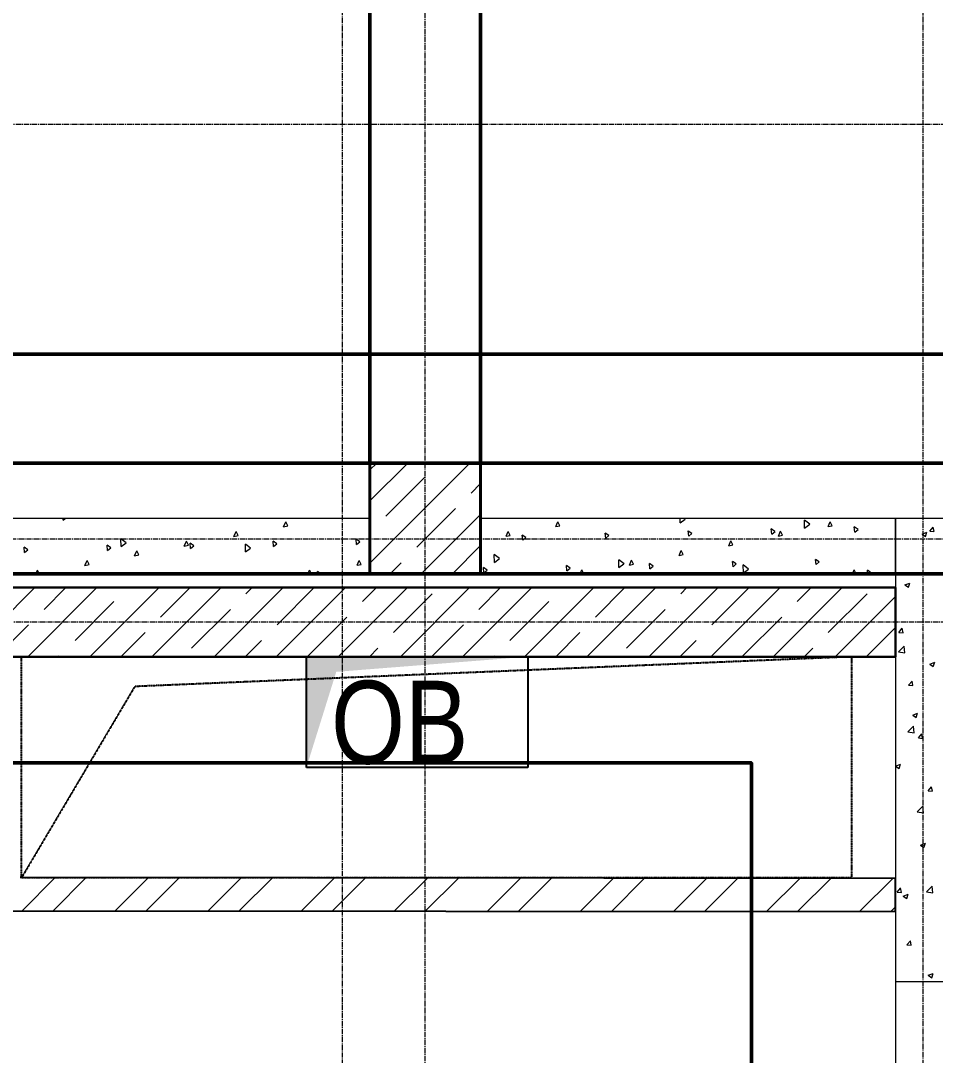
# Model space of a CAD drawing. Header units: millimetres. Extents: x -7155 to 483283, y -227682 to 148426.
# Drawn here: x 16838 to 20143, y 66833 to 70576 of the extents above; entities that cross this region are included whole.
import ezdxf

# ---------------------------------------------------------------- set-up
doc = ezdxf.new("R2010")
doc.units = ezdxf.units.MM
for name, pattern in [('CENTER2', [28.575, 19.05, -3.175, 3.175, -3.175]), ('HIDDEN', [9.525, 6.35, -3.175]), ('HIDDEN2', [4.7625, 3.175, -1.5875])]:
    doc.linetypes.add(name, pattern=pattern)
for name, color, linetype, lineweight in [('A-Wall_Материал_Газоблок_Контур', 250, 'Continuous', 0), ('АР_Колонны', 70, 'Continuous', 30), ('АР_Окна', 4, 'Continuous', 5), ('АР_Стены ЖБ', 7, 'Continuous', 30), ('АР_Стены кирпич', 32, 'Continuous', 25), ('АР_Стены ПЕНОблок', 52, 'Continuous', 20), ('АР_Штриховка', 8, 'Continuous', 0), ('ОВ_Шахты', 1, 'Continuous', 5)]:
    doc.layers.add(name, color=color, linetype=linetype, lineweight=lineweight)
doc.layers.add('АР_Оси_РД_100', color=7, linetype='Continuous', lineweight=0, true_color=0x525252)
doc.layers.add('РД_Оси_100', color=7, linetype='Continuous', lineweight=0, true_color=0x525252)
doc.layers.add('КР_Балки-0.5', color=60, linetype='Continuous', lineweight=50, plot=False)
doc.styles.add('style1', font='ARIALN.TTF')

# ---------------------------------------------------------------- blocks, each defined once
blk = doc.blocks.new('СОШ_2200_АР_ОСИ_М100_28.05.24')
at = {"layer": 'АР_Оси_РД_100', "linetype": 'CENTER2'}
blk.add_line((20100, -6155), (20100, 139938.679), dxfattribs=at)
for points in [[(17850, 139938.679), (18000, 139538.679), (18000, -6194.092)], [(18300, -6196.31), (18300, 139538.679), (18450, 139938.679)], [(119910, 70200), (-5954.958, 70200)], [(95715.503, 68700), (-5454.958, 68700), (-5954.958, 68850)], [(78274.959, 68400), (-5454.958, 68400), (-5954.958, 68250)]]:
    blk.add_lwpolyline(points, dxfattribs=at)

msp = doc.modelspace()

# ---------------------------------------------------------------- linework, layer by layer
at = {"color": 18, "linetype": 'HIDDEN', "ltscale": 0.07, "true_color": 0x000000}
for p, q in [((16840, 68275), (19840, 68275)), ((16840, 67475), (16840, 68275)), ((19840, 68275), (17249.7, 68167.3)), ((19840, 68275), (19840, 67475)), ((17249.7, 68167.3), (16840, 67475)), ((19840, 67475), (16840, 67475))]:
    msp.add_line(p, q, dxfattribs=at)
at = {"color": 18, "linetype": 'Continuous', "true_color": 0x000000}
for p, q in [((17870.4, 67875), (17870.4, 68275)), ((17870.4, 68275), (18670.4, 68275)), ((18670.4, 68275), (18670.4, 67875)), ((18670.4, 67875), (17870.4, 67875))]:
    msp.add_line(p, q, dxfattribs=at)
at = {"color": 1, "lineweight": 50}
for points in [[(27133, 71160), (27133, 69369), (13403, 69369), (13403, 88961)], [(8308, 63335), (13325, 63335), (13325, 67891), (19479, 67891), (19479, 61626), (11841, 61626), (11841, 39235), (8263, 39235), (8308, 63335)]]:
    msp.add_lwpolyline(points, dxfattribs=at)
at = {"color": 18, "linetype": 'Continuous', "true_color": 0x000000}
msp.add_solid([(17870.4, 67875), (17870.4, 68275), (17978.1, 68220.4), (18670.4, 68275)], dxfattribs=at)
at = {"layer": 'A-Wall_Материал_Газоблок_Контур', "color": 18, "linetype": 'Continuous', "lineweight": 0, "true_color": 0x000000}
msp.add_line((20000, 67100), (20000, 65900), dxfattribs=at)
at = {"layer": 'АР_Колонны', "color": 18, "linetype": 'HIDDEN2', "lineweight": 25, "true_color": 0x000000}
for p, q in [((18100, 68975), (18500, 68975)), ((18100, 68575), (18100, 68975)), ((18500, 68975), (18500, 68575)), ((18500, 68575), (18100, 68575))]:
    msp.add_line(p, q, dxfattribs=at)
at = {"layer": 'АР_Колонны', "color": 18, "linetype": 'Continuous', "lineweight": 30, "true_color": 0x000000}
for p, q in [((18500, 68975), (18100, 68975)), ((18100, 68975), (18100, 68575)), ((18500, 68575), (18500, 68975)), ((18100, 68575), (18500, 68575))]:
    msp.add_line(p, q, dxfattribs=at)
at = {"layer": 'АР_Окна', "color": 18, "linetype": 'Continuous', "lineweight": 5, "true_color": 0x000000}
msp.add_line((20000, 67100), (20000, 65900), dxfattribs=at)
at = {"layer": 'АР_Стены ЖБ', "color": 18, "linetype": 'Continuous', "lineweight": 40, "true_color": 0x000000}
for p, q in [((18500, 68975), (18100, 68975)), ((18100, 68975), (18100, 68575)), ((18500, 68575), (18500, 68975)), ((18100, 68575), (18500, 68575))]:
    msp.add_line(p, q, dxfattribs=at)
at = {"layer": 'АР_Стены ЖБ', "color": 18, "linetype": 'Continuous', "lineweight": 30, "true_color": 0x000000}
for p, q in [((20000, 68525), (16320, 68525)), ((20000, 68275), (20000, 68525)), ((16320, 68275), (20000, 68275))]:
    msp.add_line(p, q, dxfattribs=at)
at = {"layer": 'АР_Стены кирпич', "color": 18, "linetype": 'Continuous', "lineweight": 25, "true_color": 0x000000}
for p, q in [((20000, 67473), (16835, 67476.2)), ((19999.9, 67353), (20000, 67473)), ((16715, 67356.4), (19999.9, 67353))]:
    msp.add_line(p, q, dxfattribs=at)
at = {"layer": 'АР_Стены ПЕНОблок', "color": 18, "linetype": 'Continuous', "lineweight": 20, "true_color": 0x000000}
for p, q in [((18100, 68775), (16320, 68775)), ((18100, 68575), (18100, 68775)), ((20000, 68775), (18500, 68775)), ((18500, 68775), (18500, 68575)), ((20000, 68775), (20000, 67100)), ((20000, 68575), (20000, 68775)), ((21100, 68775), (20000, 68775)), ((16320, 68575), (18100, 68575)), ((18500, 68575), (20000, 68575)), ((20000, 67100), (20200, 67100))]:
    msp.add_line(p, q, dxfattribs=at)
at = {"layer": 'АР_Штриховка', "color": 18, "linetype": 'Continuous', "lineweight": 5, "true_color": 0x000000}
for p, q in [((18100, 68838.4), (18236.6, 68975)), ((18100, 68613.9), (18461.1, 68975)), ((18100, 68950.7), (18124.3, 68975)), ((18157, 68783.1), (18297.3, 68923.5)), ((18465.7, 68867.3), (18500, 68901.7)), ((18269.2, 68670.9), (18409.5, 68811.2)), ((18285.6, 68575), (18500, 68789.4)), ((18100, 68726.2), (18100.8, 68727)), ((18397.8, 68575), (18500, 68677.2)), ((18173.3, 68575), (18213.1, 68614.8)), ((16638.5, 68275), (16888.5, 68525)), ((16863, 68275), (17113, 68525)), ((16922.2, 68446.4), (17000.8, 68525)), ((17087.5, 68275), (17337.5, 68525)), ((17312, 68275), (17562, 68525)), ((17343.1, 68418.3), (17449.8, 68525)), ((17536.6, 68275), (17786.6, 68525)), ((17651.8, 68502.5), (17674.3, 68525)), ((17761.1, 68275), (18011.1, 68525)), ((17764.1, 68390.3), (17898.8, 68525)), ((17985.6, 68275), (18235.6, 68525)), ((18072.8, 68474.5), (18123.3, 68525)), ((18210.1, 68275), (18460.1, 68525)), ((18434.6, 68275), (18684.6, 68525)), ((18493.7, 68446.4), (18572.3, 68525)), ((18659.1, 68275), (18909.1, 68525)), ((18883.6, 68275), (19133.6, 68525)), ((18914.7, 68418.3), (19021.3, 68525)), ((19108.1, 68275), (19358.1, 68525)), ((19223.4, 68502.5), (19245.8, 68525)), ((19332.6, 68275), (19582.6, 68525)), ((19335.6, 68390.3), (19470.4, 68525)), ((19557.1, 68275), (19807.1, 68525)), ((19644.3, 68474.5), (19694.9, 68525)), ((18185, 68362.2), (18325.3, 68502.5)), ((19756.6, 68362.2), (19896.9, 68502.5)), ((19781.6, 68275), (20000, 68493.4)), ((17034.4, 68334.1), (17174.7, 68474.5)), ((18606, 68334.1), (18746.3, 68474.5)), ((17455.4, 68306.1), (17595.7, 68446.4)), ((17876.3, 68278), (18016.6, 68418.3)), ((19026.9, 68306.1), (19167.2, 68446.4)), ((19447.9, 68278), (19588.2, 68418.3)), ((16750.8, 68275), (16866, 68390.3)), ((18322.3, 68275), (18437.6, 68390.3)), ((19893.9, 68275), (20000, 68381.1)), ((17199.8, 68275), (17287, 68362.2)), ((18771.3, 68275), (18858.5, 68362.2)), ((17648.8, 68275), (17707.9, 68334.1)), ((18097.8, 68275), (18128.9, 68306.1)), ((19220.4, 68275), (19279.5, 68334.1)), ((19669.4, 68275), (19700.4, 68306.1)), ((16975.3, 68275), (16978.3, 68278)), ((18546.8, 68275), (18549.8, 68278))]:
    msp.add_line(p, q, dxfattribs=at)
at = {"layer": 'АР_Штриховка', "color": 18, "linetype": 'Continuous', "lineweight": 0, "true_color": 0x000000}
for p, q in [((16991.5, 68769.5), (16991, 68775)), ((16991.5, 68769.5), (16998.1, 68775)), ((17787.6, 68745.2), (17795.4, 68762.6)), ((17787.6, 68745.1), (17802.6, 68748)), ((17802.6, 68748), (17795.4, 68762.5)), ((18771.8, 68745.7), (18779.5, 68763.1)), ((18771.8, 68745.6), (18786.7, 68748.6)), ((18786.7, 68748.6), (18779.5, 68763)), ((19221.2, 68759.4), (19220.9, 68775)), ((19221.2, 68759.4), (19239.6, 68772.9)), ((19239.7, 68772.9), (19237, 68775)), ((19671.1, 68740.5), (19670.5, 68769.1)), ((19689.6, 68754), (19670.5, 68769.1)), ((19671.1, 68740.5), (19689.5, 68754)), ((19755.9, 68746.2), (19763.6, 68763.6)), ((19755.9, 68746.2), (19770.9, 68749.1)), ((19770.9, 68749.1), (19763.7, 68763.6)), ((17608.1, 68710.3), (17615.8, 68727.7)), ((17608.1, 68710.2), (17623.1, 68713.1)), ((17623.1, 68713.1), (17615.9, 68727.6)), ((18592.2, 68710.8), (18600, 68728.2)), ((18592.3, 68710.7), (18607.2, 68713.7)), ((18607.2, 68713.7), (18600, 68728.2)), ((18663.7, 68705.9), (18650.3, 68715.1)), ((18652.1, 68696.2), (18650.4, 68715.2)), ((18952.2, 68703.6), (18950.5, 68722.5)), ((18963.8, 68713.3), (18950.5, 68722.5)), ((18952.2, 68703.6), (18963.8, 68713.4)), ((19252.3, 68710.9), (19250.6, 68729.9)), ((19263.9, 68720.7), (19250.6, 68729.8)), ((19252.3, 68710.9), (19264, 68720.7)), ((19552.4, 68718.3), (19550.7, 68737.3)), ((19564, 68728), (19550.7, 68737.2)), ((19552.4, 68718.3), (19564.1, 68728.1)), ((19576.4, 68711.3), (19584.1, 68728.7)), ((19576.4, 68711.3), (19591.4, 68714.2)), ((19591.4, 68714.2), (19584.1, 68728.7)), ((19852.5, 68725.7), (19850.8, 68744.7)), ((19864.1, 68735.4), (19850.8, 68744.6)), ((19852.5, 68725.7), (19864.2, 68735.5)), ((20095.5, 68718.8), (20113.3, 68725.6)), ((20095.5, 68718.8), (20108.1, 68710.2)), ((20108.1, 68710.2), (20113.3, 68725.6)), ((20123.5, 68729.5), (20135.8, 68744.1)), ((20123.5, 68729.5), (20138.7, 68728.1)), ((20138.8, 68728.2), (20135.9, 68744.1)), ((17151.5, 68659.3), (17149.8, 68678.3)), ((17163.1, 68669), (17149.8, 68678.2)), ((17200.2, 68673.2), (17199.6, 68701.7)), ((17218.6, 68686.6), (17199.6, 68701.7)), ((17200.2, 68673.2), (17218.6, 68686.7)), ((17428.6, 68675.4), (17436.3, 68692.8)), ((17428.6, 68675.3), (17443.6, 68678.2)), ((17443.6, 68678.2), (17436.3, 68692.7)), ((17451.6, 68666.7), (17449.9, 68685.7)), ((17463.2, 68676.4), (17449.9, 68685.6)), ((17451.6, 68666.7), (17463.3, 68676.5)), ((17650.1, 68654.2), (17649.5, 68682.8)), ((17668.5, 68667.7), (17649.5, 68682.8)), ((17763.3, 68683.8), (17750, 68693)), ((17751.7, 68674.1), (17750.1, 68693)), ((17751.7, 68674.1), (17763.4, 68683.9)), ((18063.5, 68691.2), (18050.1, 68700.3)), ((18051.8, 68681.4), (18050.2, 68700.4)), ((18051.8, 68681.4), (18063.5, 68691.2)), ((18652.1, 68696.2), (18663.7, 68706)), ((19396.9, 68676.4), (19404.6, 68693.8)), ((19396.9, 68676.4), (19411.8, 68679.3)), ((19411.8, 68679.3), (19404.6, 68693.8)), ((16851.4, 68651.9), (16849.7, 68670.9)), ((16863, 68661.7), (16849.7, 68670.8)), ((16851.4, 68651.9), (16863.1, 68661.7)), ((17151.5, 68659.3), (17163.2, 68669.1)), ((17249.1, 68640.5), (17256.8, 68657.9)), ((17249.1, 68640.4), (17264, 68643.3)), ((17264, 68643.3), (17256.8, 68657.8)), ((17650.1, 68654.3), (17668.5, 68667.7)), ((18100, 68635.3), (18099.4, 68663.9)), ((18100, 68663.4), (18099.4, 68663.9)), ((18549.9, 68616.4), (18549.3, 68645)), ((18568.3, 68629.9), (18549.3, 68645)), ((19217.3, 68641.5), (19225.1, 68658.9)), ((19217.4, 68641.5), (19232.3, 68644.4)), ((19232.3, 68644.4), (19225.1, 68658.9)), ((17069.5, 68605.6), (17077.3, 68623)), ((17069.6, 68605.5), (17084.5, 68608.4)), ((17084.5, 68608.4), (17077.3, 68622.9)), ((18053.7, 68606.1), (18061.4, 68623.5)), ((18053.7, 68606.1), (18068.7, 68609)), ((18068.7, 68609), (18061.4, 68623.5)), ((18100, 68635.3), (18100, 68635.4)), ((18549.9, 68616.4), (18568.3, 68629.9)), ((18812.1, 68586), (18810.4, 68605)), ((18823.7, 68595.7), (18810.4, 68604.9)), ((18999.8, 68597.5), (18999.2, 68626.1)), ((19018.3, 68611), (18999.2, 68626)), ((18999.8, 68597.5), (19018.2, 68611)), ((19037.8, 68606.6), (19045.6, 68624.1)), ((19037.8, 68606.6), (19052.8, 68609.5)), ((19052.8, 68609.5), (19045.6, 68624)), ((19112.2, 68593.4), (19110.5, 68612.4)), ((19123.8, 68603.1), (19110.5, 68612.3)), ((19112.2, 68593.4), (19123.9, 68603.2)), ((19412.3, 68600.8), (19410.6, 68619.7)), ((19423.9, 68610.5), (19410.6, 68619.7)), ((19412.3, 68600.8), (19424, 68610.6)), ((19449.7, 68578.6), (19449.1, 68607.1)), ((19468.2, 68592), (19449.1, 68607.1)), ((19724, 68617.9), (19710.7, 68627)), ((19712.4, 68608.1), (19710.8, 68627.1)), ((19712.4, 68608.1), (19724.1, 68617.9)), ((16891.9, 68575), (16897.8, 68588.1)), ((16904.3, 68575), (16897.8, 68588)), ((17610.5, 68575), (17609.9, 68575.4)), ((17610, 68575), (17610, 68575.5)), ((17875.8, 68575), (17881.9, 68588.6)), ((17888.7, 68575), (17881.9, 68588.6)), ((17921.3, 68575), (17910, 68582.8)), ((17910.8, 68575), (17910.1, 68582.9)), ((18512, 68578.6), (18510.3, 68597.6)), ((18523.6, 68588.4), (18510.3, 68597.5)), ((18512, 68578.6), (18523.6, 68588.4)), ((18812.1, 68586), (18823.8, 68595.8)), ((18859.7, 68575), (18866, 68589.2)), ((18873.1, 68575), (18866.1, 68589.1)), ((19449.7, 68578.6), (19468.1, 68592.1)), ((19843.6, 68575), (19850.2, 68589.7)), ((19857.4, 68575.1), (19850.2, 68589.6)), ((19856.7, 68575), (19857.4, 68575.1)), ((19899.3, 68575), (19899, 68588.2)), ((19915.7, 68575), (19899, 68588.2)), ((20033.7, 68534.6), (20051.5, 68541.5)), ((20033.7, 68534.6), (20046.3, 68526.1)), ((20046.3, 68526.1), (20051.5, 68541.4)), ((20011.8, 68363.3), (20024.1, 68377.9)), ((20027.1, 68362), (20024.2, 68377.9)), ((20011.8, 68363.3), (20027, 68362)), ((20010.9, 68292.9), (20030.7, 68313.6)), ((20033.5, 68289.4), (20030.7, 68313.6)), ((20010.9, 68292.9), (20033.5, 68289.4)), ((20123.5, 68248.2), (20141.3, 68255)), ((20123.5, 68248.1), (20136.2, 68239.6)), ((20136.2, 68239.6), (20141.3, 68254.9)), ((20047.1, 68172.2), (20059.3, 68186.8)), ((20062.3, 68170.9), (20059.4, 68186.8)), ((20047.1, 68172.2), (20062.2, 68170.9)), ((20061.7, 68064), (20079.5, 68070.8)), ((20061.7, 68063.9), (20074.4, 68055.4)), ((20074.4, 68055.4), (20079.5, 68070.8)), ((20044.6, 68003.5), (20064.4, 68024.1)), ((20044.6, 68003.4), (20067.2, 67999.9)), ((20067.2, 68000), (20064.4, 68024.1)), ((20082.3, 67981.2), (20094.5, 67995.8)), ((20082.3, 67981.2), (20097.5, 67979.8)), ((20097.6, 67979.9), (20094.7, 67995.8)), ((20000, 67879.8), (20017.7, 67886.6)), ((20000, 67879.7), (20012.5, 67871.2)), ((20012.6, 67871.2), (20017.7, 67886.6)), ((20117.5, 67790.1), (20129.8, 67804.7)), ((20117.5, 67790.1), (20132.7, 67788.8)), ((20132.8, 67788.8), (20129.9, 67804.7)), ((20078.2, 67714), (20098, 67734.6)), ((20078.3, 67714), (20100.9, 67710.5)), ((20100.9, 67710.5), (20098.1, 67734.6)), ((20089.7, 67593.3), (20102.4, 67584.8)), ((20089.8, 67593.3), (20107.5, 67600.2)), ((20102.4, 67584.8), (20107.5, 67600.1)), ((16842.3, 67356.2), (16962.2, 67476.1)), ((16954.4, 67356.1), (17074.3, 67476)), ((17178.7, 67355.9), (17298.6, 67475.8)), ((17290.8, 67355.8), (17410.7, 67475.6)), ((17515.1, 67355.5), (17635, 67475.4)), ((17627.3, 67355.4), (17747.1, 67475.3)), ((17851.5, 67355.2), (17971.4, 67475.1)), ((17963.7, 67355.1), (18083.5, 67475)), ((18187.9, 67354.8), (18307.8, 67474.7)), ((18300.1, 67354.7), (18420, 67474.6)), ((18524.4, 67354.5), (18644.2, 67474.4)), ((18636.5, 67354.4), (18756.4, 67474.3)), ((18860.8, 67354.2), (18980.7, 67474)), ((18972.9, 67354), (19092.8, 67473.9)), ((19197.2, 67353.8), (19317.1, 67473.7)), ((19309.3, 67353.7), (19429.2, 67473.6)), ((19533.6, 67353.5), (19653.5, 67473.4)), ((19645.8, 67353.4), (19765.6, 67473.2)), ((19870, 67353.1), (19989.9, 67473)), ((20005.8, 67423.9), (20018.1, 67438.5)), ((20021.1, 67422.6), (20018.2, 67438.6)), ((20111.9, 67424.5), (20131.7, 67445.2)), ((20134.5, 67421), (20131.7, 67445.2)), ((20005.8, 67423.9), (20021, 67422.6)), ((20027.9, 67409.2), (20045.7, 67416)), ((20027.9, 67409.1), (20040.6, 67400.6)), ((20040.6, 67400.6), (20045.7, 67415.9)), ((20111.9, 67424.5), (20134.5, 67421)), ((19982.2, 67353), (19999.9, 67370.7)), ((20041.1, 67232.9), (20053.3, 67247.5)), ((20041.1, 67232.9), (20056.3, 67231.6)), ((20056.4, 67231.6), (20053.4, 67247.5)), ((20117.7, 67122.7), (20130.4, 67114.1)), ((20117.8, 67122.7), (20135.5, 67129.5)), ((20130.4, 67114.1), (20135.5, 67129.5))]:
    msp.add_line(p, q, dxfattribs=at)
at = {"layer": 'КР_Балки-0.5', "color": 18, "ltscale": 200, "true_color": 0x000000}
for p, q in [((18100, 68975), (18100, 87000)), ((18100, 68975), (18100, 87000)), ((18500, 87000), (18500, 68975)), ((18500, 87000), (18500, 68975)), ((12725, 68975), (27400, 68975)), ((12725, 68975), (27400, 68975)), ((18500, 68975), (18100, 68975)), ((18500, 68975), (18100, 68975)), ((27400, 68575), (12725, 68575)), ((27400, 68575), (12725, 68575))]:
    msp.add_line(p, q, dxfattribs=at)

# ---------------------------------------------------------------- block references
at = {"layer": 'РД_Оси_100'}
msp.add_blockref('СОШ_2200_АР_ОСИ_М100_28.05.24', (0, 0), dxfattribs=at)

# ---------------------------------------------------------------- texts
at = {"layer": 'ОВ_Шахты', "color": 18, "lineweight": 50, "true_color": 0x000000, "style": 'style1'}
msp.add_text('ОВ', height=300, dxfattribs=at).set_placement((17959, 67888.1))

doc.saveas('drawing.dxf')
